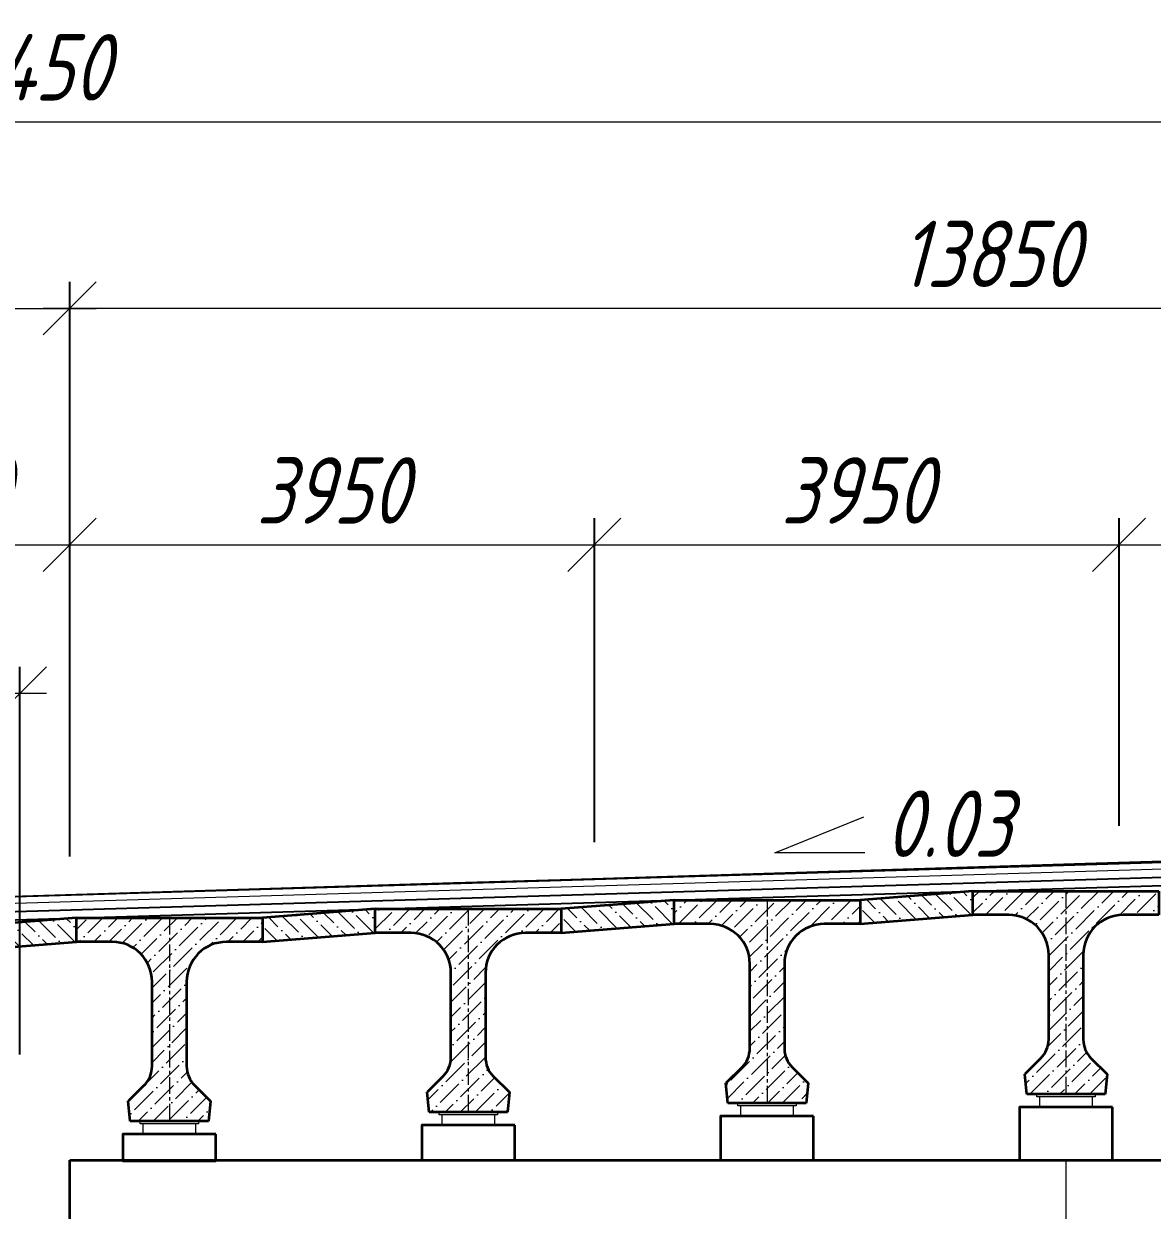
# Model space of a CAD drawing. Header units: millimetres. Extents: x 263685 to 14136308, y -2404013 to 2433772.
# Drawn here: x 7234864 to 7243360, y 38596 to 47531 of the extents above; entities that cross this region are included whole.
import ezdxf
from ezdxf import colors
from ezdxf.entities.mleader import LeaderData, LeaderLine
from ezdxf.math import Vec2, Vec3

# ---------------------------------------------------------------- set-up
doc = ezdxf.new("R2010")
doc.units = ezdxf.units.MM
doc.linetypes.add('осевая', pattern=[2, 1.25, -0.25, 0.25, -0.25])
for name, color, linetype, lineweight in [('04_Невидимые', 3, 'Continuous', 13), ('1-Бетон', 106, 'Continuous', 35), ('1-Тонкая', 5, 'Continuous', 20), ('1-Штриховка', 8, 'Continuous', 9), ('ИС_TXT', 4, 'Continuous', 18), ('ИС_Выноска', 3, 'Continuous', 18), ('ИС_Ось', 3, 'осевая', 18), ('ИС_Разм', 3, 'Continuous', 18), ('ИС_Размер', 3, 'Continuous', 18)]:
    doc.layers.add(name, color=color, linetype=linetype, lineweight=lineweight)
doc.layers.add('Красный поперечник', color=1, linetype='Continuous')
doc.styles.add('0', font='isocpeur.ttf', dxfattribs={"width": 0.8, "oblique": 15})
doc.styles.add('ISOCPEUR', font='isocpeur.ttf', dxfattribs={"width": 0.8, "oblique": 15, "height": 2.5})
doc.dimstyles.new('М200', dxfattribs={"dimscale": 200, "dimtxt": 2.5, "dimasz": 2, "dimexe": 1, "dimexo": 1, "dimgap": 0.8, "dimtad": 1, "dimdec": 0, "dimzin": 0, "dimdsep": 46, "dimtxsty": '0', "dimblk": 'OBLIQUE', "dimcen": 0.09, "dimdle": 1, "dimclrd": 256, "dimclre": 256, "dimclrt": 256, "dimadec": 4, "dimazin": 0, "dimtfac": 1, "dimtdec": 0, "dimtmove": 1, "dimatfit": 2, "dimfxl": 1, "dimtolj": 1, "dimtzin": 0, "dimlwd": -1, "dimarcsym": 0})

# ---------------------------------------------------------------- blocks, each defined once
blk = doc.blocks.new('1530')
at = {"layer": '1-Штриховка'}
h = blk.add_hatch(dxfattribs=at)
h.set_pattern_fill('ANSI36', color=256, scale=25, style=0)
h.set_pattern_definition([(45, (-1571632.81, 568569.22), (42.0949506, 154.348152), [198.4375, -39.6875, 0, -39.6875])])
h.paths.add_polyline_path([(130, -480), (130, -1117.2, 0.198927), (188.7, -1258.7), (310, -1380), (295, -1530), (-295, -1530), (-310, -1380), (-188.6, -1258.6, 0.198898), (-130, -1117), (-130, -480, 0.414214), (-430, -180), (-700, -180), (-700, 0), (700, 0), (700, -180), (430, -180, 0.414224)])
at = {"layer": '1-Бетон'}
for p, q in [((-700, 0), (700, 0)), ((-700, -180), (-700, 0)), ((700, 0), (700, -180)), ((-430, -180), (-700, -180)), ((700, -180), (430, -180)), ((-130, -1117.2), (-130, -480)), ((130, -480), (130, -1117.2)), ((-188.6, -1258.6), (-310, -1380)), ((188.6, -1258.6), (310, -1380)), ((-295, -1530), (-310, -1380)), ((310, -1380), (295, -1530)), ((295, -1530), (-295, -1530))]:
    blk.add_line(p, q, dxfattribs=at)
for centre, radius, start, end in [((-430, -480), 300, 0, 90), ((430, -480), 300, 90, 180), ((-330.2, -1117.1), 200.2, 315.0289, 359.97436), ((330.2, -1117.1), 200.2, 180.02564, 224.9711)]:
    blk.add_arc(centre, radius, start, end, dxfattribs=at)
at = {"layer": 'ИС_Ось', "ltscale": 100}
blk.add_line((0, 0), (0, -1530), dxfattribs=at)
blk = doc.blocks.new('_OBLIQUE')
at = {"color": 0, "linetype": 'ByBlock', "lineweight": -2}
blk.add_line((0.5, 0.5), (-0.5, -0.5), dxfattribs=at)
blk = doc.blocks.new('*D958')
at = {"layer": 'Defpoints', "color": 0, "linetype": 'Continuous', "transparency": 16777216}
for p in [(7235209.8, 45387.2), (7235209.8, 41060.6), (7230509.8, 40819.5)]:
    blk.add_point(p, dxfattribs=at)
at = {"layer": 'ИС_Размер', "lineweight": -2, "transparency": 16777216}
for p, q in [((7230509.8, 41019.5), (7230509.8, 45587.2)), ((7235209.8, 41260.6), (7235209.8, 45587.2))]:
    blk.add_line(p, q, dxfattribs=at)
at = {"layer": 'ИС_Размер', "transparency": 16777216}
blk.add_line((7230309.8, 45387.2), (7235409.8, 45387.2), dxfattribs=at)
at = {"layer": 'ИС_Размер', "linetype": 'Continuous', "transparency": 16777216, "xscale": 400, "yscale": 400, "zscale": 400, "rotation": 180}
blk.add_blockref('_OBLIQUE', (7230509.8, 45387.2), dxfattribs=at)
at = {"layer": 'ИС_Размер', "linetype": 'Continuous', "transparency": 16777216, "xscale": 400, "yscale": 400, "zscale": 400}
blk.add_blockref('_OBLIQUE', (7235209.8, 45387.2), dxfattribs=at)
at = {"layer": 'ИС_Размер', "linetype": 'Continuous', "transparency": 16777216, "insert": (7232859.8, 45797.2), "char_height": 500, "attachment_point": 5, "style": '0'}
blk.add_mtext('\\A1;4700', dxfattribs=at)
blk = doc.blocks.new('*D959')
at = {"layer": 'Defpoints', "color": 0, "transparency": 16777216}
for p in [(7235209.8, 43606.3), (7233209.8, 41603.6), (7235209.8, 41060.6)]:
    blk.add_point(p, dxfattribs=at)
at = {"layer": 'ИС_Размер', "lineweight": -2, "transparency": 16777216}
for p, q in [((7233209.8, 41803.6), (7233209.8, 43806.3)), ((7235209.8, 41260.6), (7235209.8, 43806.3))]:
    blk.add_line(p, q, dxfattribs=at)
at = {"layer": 'ИС_Размер', "transparency": 16777216}
blk.add_line((7233009.8, 43606.3), (7235409.8, 43606.3), dxfattribs=at)
at = {"layer": 'ИС_Размер', "transparency": 16777216, "xscale": 400, "yscale": 400, "zscale": 400, "rotation": 180}
blk.add_blockref('_OBLIQUE', (7233209.8, 43606.3), dxfattribs=at)
at = {"layer": 'ИС_Размер', "transparency": 16777216, "xscale": 400, "yscale": 400, "zscale": 400}
blk.add_blockref('_OBLIQUE', (7235209.8, 43606.3), dxfattribs=at)
at = {"layer": 'ИС_Размер', "transparency": 16777216, "insert": (7234209.8, 44016.3), "char_height": 500, "attachment_point": 5, "style": '0'}
blk.add_mtext('\\A1;2000', dxfattribs=at)
blk = doc.blocks.new('*D960')
at = {"layer": 'Defpoints', "color": 0, "linetype": 'Continuous', "transparency": 16777216}
for p in [(7239159.8, 43606.3), (7239159.8, 41166.6), (7235209.8, 41060.6)]:
    blk.add_point(p, dxfattribs=at)
at = {"layer": 'ИС_Размер', "lineweight": -2, "transparency": 16777216}
for p, q in [((7235209.8, 41260.6), (7235209.8, 43806.3)), ((7239159.8, 41366.6), (7239159.8, 43806.3))]:
    blk.add_line(p, q, dxfattribs=at)
at = {"layer": 'ИС_Размер', "transparency": 16777216}
blk.add_line((7235009.8, 43606.3), (7239359.8, 43606.3), dxfattribs=at)
at = {"layer": 'ИС_Размер', "linetype": 'Continuous', "transparency": 16777216, "xscale": 400, "yscale": 400, "zscale": 400, "rotation": 180}
blk.add_blockref('_OBLIQUE', (7235209.8, 43606.3), dxfattribs=at)
at = {"layer": 'ИС_Размер', "linetype": 'Continuous', "transparency": 16777216, "xscale": 400, "yscale": 400, "zscale": 400}
blk.add_blockref('_OBLIQUE', (7239159.8, 43606.3), dxfattribs=at)
at = {"layer": 'ИС_Размер', "linetype": 'Continuous', "transparency": 16777216, "insert": (7237184.8, 44016.3), "char_height": 500, "attachment_point": 5, "style": '0'}
blk.add_mtext('\\A1;3950', dxfattribs=at)
blk = doc.blocks.new('*D961')
at = {"layer": 'Defpoints', "color": 0, "linetype": 'Continuous', "transparency": 16777216}
for p in [(7243109.8, 43606.3), (7243109.8, 41290), (7239159.8, 41166.6)]:
    blk.add_point(p, dxfattribs=at)
at = {"layer": 'ИС_Размер', "lineweight": -2, "transparency": 16777216}
for p, q in [((7239159.8, 41366.6), (7239159.8, 43806.3)), ((7243109.8, 41490), (7243109.8, 43806.3))]:
    blk.add_line(p, q, dxfattribs=at)
at = {"layer": 'ИС_Размер', "transparency": 16777216}
blk.add_line((7238959.8, 43606.3), (7243309.8, 43606.3), dxfattribs=at)
at = {"layer": 'ИС_Размер', "linetype": 'Continuous', "transparency": 16777216, "xscale": 400, "yscale": 400, "zscale": 400, "rotation": 180}
blk.add_blockref('_OBLIQUE', (7239159.8, 43606.3), dxfattribs=at)
at = {"layer": 'ИС_Размер', "linetype": 'Continuous', "transparency": 16777216, "xscale": 400, "yscale": 400, "zscale": 400}
blk.add_blockref('_OBLIQUE', (7243109.8, 43606.3), dxfattribs=at)
at = {"layer": 'ИС_Размер', "linetype": 'Continuous', "transparency": 16777216, "insert": (7241134.8, 44016.3), "char_height": 500, "attachment_point": 5, "style": '0'}
blk.add_mtext('\\A1;3950', dxfattribs=at)
blk = doc.blocks.new('*D967')
at = {"layer": 'Defpoints', "color": 0, "linetype": 'Continuous', "transparency": 16777216}
for p in [(7250559.9, 46792.7), (7219110.2, 41552.8), (7250559.9, 41451.8)]:
    blk.add_point(p, dxfattribs=at)
at = {"layer": 'ИС_Размер', "lineweight": -2, "transparency": 16777216}
for p, q in [((7219110.2, 41752.8), (7219110.2, 46992.7)), ((7250559.9, 41651.8), (7250559.9, 46992.7))]:
    blk.add_line(p, q, dxfattribs=at)
at = {"layer": 'ИС_Размер', "transparency": 16777216}
blk.add_line((7218910.2, 46792.7), (7250759.9, 46792.7), dxfattribs=at)
at = {"layer": 'ИС_Размер', "linetype": 'Continuous', "transparency": 16777216, "xscale": 400, "yscale": 400, "zscale": 400, "rotation": 180}
blk.add_blockref('_OBLIQUE', (7219110.2, 46792.7), dxfattribs=at)
at = {"layer": 'ИС_Размер', "linetype": 'Continuous', "transparency": 16777216, "xscale": 400, "yscale": 400, "zscale": 400}
blk.add_blockref('_OBLIQUE', (7250559.9, 46792.7), dxfattribs=at)
at = {"layer": 'ИС_Размер', "linetype": 'Continuous', "transparency": 16777216, "insert": (7234835.1, 47202.7), "char_height": 500, "attachment_point": 5, "style": '0'}
blk.add_mtext('\\A1;31450', dxfattribs=at)
blk = doc.blocks.new('*D968')
at = {"layer": 'Defpoints', "color": 0, "linetype": 'Continuous', "transparency": 16777216}
for p in [(7235209.8, 45387.2), (7249059.8, 42049.3), (7235209.8, 41060.6)]:
    blk.add_point(p, dxfattribs=at)
at = {"layer": 'ИС_Размер', "lineweight": -2, "transparency": 16777216}
for p, q in [((7235209.8, 41260.6), (7235209.8, 45587.2)), ((7249059.8, 42249.3), (7249059.8, 45587.2))]:
    blk.add_line(p, q, dxfattribs=at)
at = {"layer": 'ИС_Размер', "transparency": 16777216}
blk.add_line((7249259.8, 45387.2), (7235009.8, 45387.2), dxfattribs=at)
at = {"layer": 'ИС_Размер', "linetype": 'Continuous', "transparency": 16777216, "xscale": 400, "yscale": 400, "zscale": 400, "rotation": 180}
blk.add_blockref('_OBLIQUE', (7235209.8, 45387.2), dxfattribs=at)
at = {"layer": 'ИС_Размер', "linetype": 'Continuous', "transparency": 16777216, "xscale": 400, "yscale": 400, "zscale": 400}
blk.add_blockref('_OBLIQUE', (7249059.8, 45387.2), dxfattribs=at)
at = {"layer": 'ИС_Размер', "linetype": 'Continuous', "transparency": 16777216, "insert": (7242134.8, 45797.2), "char_height": 500, "attachment_point": 5, "style": '0'}
blk.add_mtext('\\A1;13850', dxfattribs=at)
blk = doc.blocks.new('*D978')
at = {"layer": 'Defpoints', "color": 0, "linetype": 'Continuous', "transparency": 16777216}
for p in [(7247059.8, 43606.3), (7247059.8, 41416.6), (7243109.8, 41290)]:
    blk.add_point(p, dxfattribs=at)
at = {"layer": 'ИС_Размер', "lineweight": -2, "transparency": 16777216}
for p, q in [((7243109.8, 41490), (7243109.8, 43806.3)), ((7247059.8, 41616.6), (7247059.8, 43806.3))]:
    blk.add_line(p, q, dxfattribs=at)
at = {"layer": 'ИС_Размер', "transparency": 16777216}
blk.add_line((7242909.8, 43606.3), (7247259.8, 43606.3), dxfattribs=at)
at = {"layer": 'ИС_Размер', "linetype": 'Continuous', "transparency": 16777216, "xscale": 400, "yscale": 400, "zscale": 400, "rotation": 180}
blk.add_blockref('_OBLIQUE', (7243109.8, 43606.3), dxfattribs=at)
at = {"layer": 'ИС_Размер', "linetype": 'Continuous', "transparency": 16777216, "xscale": 400, "yscale": 400, "zscale": 400}
blk.add_blockref('_OBLIQUE', (7247059.8, 43606.3), dxfattribs=at)
at = {"layer": 'ИС_Размер', "linetype": 'Continuous', "transparency": 16777216, "insert": (7245084.8, 44016.3), "char_height": 500, "attachment_point": 5, "style": '0'}
blk.add_mtext('\\A1;3950', dxfattribs=at)
blk = doc.blocks.new('*D1460')
at = {"layer": 'Defpoints', "color": 0, "linetype": 'Continuous', "transparency": 16777216}
for p in [(7234835.1, 42489.1), (7232685.1, 42200.8, 5778.2), (7234835.1, 39568.2, 5778.2)]:
    blk.add_point(p, dxfattribs=at)
at = {"layer": 'ИС_Размер', "lineweight": -2, "transparency": 16777216}
for p, q in [((7232685.1, 42400.8), (7232685.1, 42689.1)), ((7234835.1, 39768.2), (7234835.1, 42689.1))]:
    blk.add_line(p, q, dxfattribs=at)
at = {"layer": 'ИС_Размер', "transparency": 16777216}
blk.add_line((7232485.1, 42489.1), (7235035.1, 42489.1), dxfattribs=at)
at = {"layer": 'ИС_Размер', "linetype": 'Continuous', "transparency": 16777216, "xscale": 400, "yscale": 400, "zscale": 400, "rotation": 180}
blk.add_blockref('_OBLIQUE', (7232685.1, 42489.1), dxfattribs=at)
at = {"layer": 'ИС_Размер', "linetype": 'Continuous', "transparency": 16777216, "xscale": 400, "yscale": 400, "zscale": 400}
blk.add_blockref('_OBLIQUE', (7234835.1, 42489.1), dxfattribs=at)
at = {"layer": 'ИС_Размер', "linetype": 'Continuous', "transparency": 16777216, "insert": (7233760.1, 42899.1), "char_height": 500, "attachment_point": 5, "style": '0'}
blk.add_mtext('\\A1;2150', dxfattribs=at)

msp = doc.modelspace()

# ---------------------------------------------------------------- hatches: boundary and pattern name
at = {"layer": '1-Штриховка'}
h = msp.add_hatch(dxfattribs=at)
h.set_pattern_fill('ANSI36', color=256, scale=25, angle=90, style=0)
h.set_pattern_definition([(135, (1510437.69, -5211220.3), (-154.3481521, 42.0949506), [198.4375, -39.6875, 0, -39.6875])])
h.paths.add_polyline_path([(7239760.0536, 40931.8216), (7238910.0536, 40864.3216), (7238910.0536, 40684.3216), (7239760.0536, 40751.8216)])
h = msp.add_hatch(dxfattribs=at)
h.set_pattern_fill('ANSI36', color=256, scale=25, angle=90, style=0)
h.set_pattern_definition([(135, (1512687.69, -5211152.8), (-154.3481521, 42.0949506), [198.4375, -39.6875, 0, -39.6875])])
h.paths.add_polyline_path([(7242010.0536, 40999.3216), (7241160.0536, 40931.8216), (7241160.0536, 40751.8216), (7242010.0536, 40819.3216)])
h = msp.add_hatch(dxfattribs=at)
h.set_pattern_fill('ANSI36', color=256, scale=25, angle=90, style=0)
h.set_pattern_definition([(135, (1508187.69, -5211287.8), (-154.3481521, 42.0949506), [198.4375, -39.6875, 0, -39.6875])])
h.paths.add_polyline_path([(7237510.0536, 40864.3216), (7236660.0536, 40796.8216), (7236660.0536, 40616.8216), (7237510.0536, 40684.3216)])
h = msp.add_hatch(dxfattribs=at)
h.set_pattern_fill('ANSI36', color=256, scale=25, angle=90, style=0)
h.set_pattern_definition([(135, (1505937.69, -5211355.3), (-154.3481521, 42.0949506), [198.4375, -39.6875, 0, -39.6875])])
h.paths.add_polyline_path([(7235260.0536, 40796.8216), (7234410.0536, 40729.3216), (7234410.0536, 40549.3216), (7235260.0536, 40616.8216)])

# ---------------------------------------------------------------- linework, layer by layer
at = {"layer": '04_Невидимые', "elevation": 5778.159}
for points in [[(7242930.0536, 39449.3216), (7242490.0536, 39449.3216), (7242490.0536, 39469.3216), (7242930.0536, 39469.3216)], [(7238430.0536, 39314.3216), (7237990.0536, 39314.3216), (7237990.0536, 39334.3216), (7238430.0536, 39334.3216)], [(7240680.0536, 39381.8216), (7240240.0536, 39381.8216), (7240240.0536, 39401.8216), (7240680.0536, 39401.8216)], [(7236180.0536, 39246.8216), (7235740.0536, 39246.8216), (7235740.0536, 39266.8216), (7236180.0536, 39266.8216)]]:
    msp.add_lwpolyline(points, close=True, dxfattribs=at)
at = {"layer": '1-Бетон', "elevation": 5778.159}
for points in [[(7238910.0536, 40684.3216), (7239760.0536, 40751.8216), (7239760.0536, 40931.8216), (7238910.0536, 40864.3216)], [(7241160.0536, 40751.8216), (7242010.0536, 40819.3216), (7242010.0536, 40999.3216), (7241160.0536, 40931.8216)], [(7236660.0536, 40616.8216), (7237510.0536, 40684.3216), (7237510.0536, 40864.3216), (7236660.0536, 40796.8216)], [(7234410.0536, 40549.3216), (7235260.0536, 40616.8216), (7235260.0536, 40796.8216), (7234410.0536, 40729.3216)], [(7243060.0536, 39371.3216), (7242360.0536, 39371.3216), (7242359.6979, 38972.3113), (7243059.6979, 38972.3113)], [(7238560.0536, 39236.3216), (7237860.0536, 39236.3216), (7237860.0536, 38972.3113), (7238560.0536, 38972.3113)], [(7240810.0536, 39303.8216), (7240110.0536, 39303.8216), (7240110.0536, 38972.3113), (7240810.0536, 38972.3113)], [(7236310.0536, 39168.8216), (7235610.0536, 39168.8216), (7235610.0536, 38968.8216), (7236310.0536, 38968.8216)]]:
    msp.add_lwpolyline(points, close=True, dxfattribs=at)
msp.add_lwpolyline([(7235209.9646, 38972.3113), (7250209.7868, 38972.3113), (7250209.609, 38222.3113), (7248309.4312, 37472.3113), (7237109.609, 37472.3113), (7235209.7868, 38222.3113), (7235209.9646, 38972.3113)], dxfattribs=at)
at = {"layer": '1-Тонкая', "elevation": 5778.159}
for points in [[(7219359.8457, 40425.3113), (7221310.2481, 40503.3274), (7222060.2481, 40525.8274), (7226010.2481, 40644.3274), (7230960.2481, 40792.8274), (7232860.2481, 40849.8274), (7233960.2481, 40882.8274), (7238910.2481, 41031.3274), (7242860.2481, 41149.8274), (7246610.2481, 41262.3274), (7247360.2481, 41284.8274), (7250309.9055, 41373.3171)], [(7219359.8457, 40365.3113), (7221310.2481, 40443.3274), (7222060.2481, 40465.8274), (7226010.2481, 40584.3274), (7230960.2481, 40732.8274), (7232860.2481, 40789.8274), (7233960.2481, 40822.8274), (7238910.2481, 40971.3274), (7242860.2481, 41089.8274), (7246610.2481, 41202.3274), (7247360.2481, 41224.8274), (7250309.9055, 41313.3171)], [(7219359.8457, 40360.3113), (7221310.2481, 40438.3274), (7222060.2481, 40460.8274), (7226010.2481, 40579.3274), (7230960.2481, 40727.8274), (7232860.2481, 40784.8274), (7233960.2481, 40817.8274), (7238910.2481, 40966.3274), (7242860.2481, 41084.8274), (7246610.2481, 41197.3274), (7247360.2481, 41219.8274), (7250309.9055, 41308.3171)]]:
    msp.add_lwpolyline(points, dxfattribs=at)
at = {"layer": 'Defpoints', "color": 252, "true_color": 0x939598, "elevation": 5778.159}
msp.add_lwpolyline([(7219359.8457, 40300.3113), (7221310.2481, 40378.3274), (7222060.2481, 40400.8274), (7226010.2481, 40519.3274), (7230960.2481, 40667.8274), (7232860.2481, 40724.8274), (7233960.2481, 40757.8274), (7238910.2481, 40906.3274), (7242860.2481, 41024.8274), (7246610.2481, 41137.3274), (7247360.2481, 41159.8274), (7250309.9055, 41248.3171)], dxfattribs=at)
at = {"layer": 'ИС_TXT', "color": 3, "ltscale": 500, "elevation": 5778.159}
msp.add_lwpolyline([(7241194.9172, 41287.8803), (7240517.2256, 41287.8803), (7241188.4478, 41558.7338)], dxfattribs=at)
at = {"layer": 'ИС_Ось', "ltscale": 500, "elevation": 5778.159, "flags": 128}
msp.add_lwpolyline([(7242709.6979, 38972.3113), (7242709.6979, 22972.2458)], dxfattribs=at)
at = {"layer": 'ИС_Размер', "elevation": 5778.159}
for points in [[(7242910.0536, 39449.3216), (7242510.0536, 39449.3216), (7242510.0536, 39371.3216), (7242910.0536, 39371.3216), (7242910.0536, 39449.3216)], [(7240660.0536, 39381.8216), (7240260.0536, 39381.8216), (7240260.0536, 39303.8216), (7240660.0536, 39303.8216), (7240660.0536, 39381.8216)], [(7236160.0536, 39246.8216), (7235760.0536, 39246.8216), (7235760.0536, 39168.8216), (7236160.0536, 39168.8216), (7236160.0536, 39246.8216)], [(7238410.0536, 39314.3216), (7238010.0536, 39314.3216), (7238010.0536, 39236.3216), (7238410.0536, 39236.3216), (7238410.0536, 39314.3216)]]:
    msp.add_lwpolyline(points, dxfattribs=at)
at = {"layer": 'Красный поперечник', "color": 2, "elevation": 5778.159}
msp.add_lwpolyline([(7218296.8601, 40434.0102), (7219297.1438, 40484.6516), (7220885.3336, 40533.1744), (7221297.7113, 40545.9297), (7222047.9242, 40568.9074), (7225219.3333, 40665.7948), (7225999.045, 40689.9079), (7229817.3046, 40806.5462), (7230700.3786, 40833.851), (7232459.88, 40887.5936), (7232850.9887, 40899.6857), (7232860.2416, 40899.969), (7234201.3717, 40941.0202), (7238100.1002, 41060.0944), (7238902.7054, 41084.9035), (7242212.865, 41185.9912), (7242853.8262, 41205.8008), (7246195.6706, 41307.8472), (7246804.947, 41326.6749), (7247555.1598, 41349.6231), (7249902.6064, 41421.2972), (7250305.9401, 41433.7593)], dxfattribs=at)
at = {"layer": 'Красный поперечник', "elevation": 5778.159}
msp.add_lwpolyline([(7219359.8457, 40475.3113), (7221310.2481, 40553.3274), (7222060.2481, 40575.8274), (7226010.2481, 40694.3274), (7230960.2481, 40842.8274), (7232860.2481, 40899.8274), (7233960.2481, 40932.8274), (7238910.2481, 41081.3274), (7242860.2481, 41199.8274), (7246610.2481, 41312.3274), (7247360.2481, 41334.8274), (7250309.9055, 41423.3171)], dxfattribs=at)

# ---------------------------------------------------------------- block references
at = {"layer": 'ИС_Размер', "linetype": 'Continuous'}
for p in [(7240460.0536, 40931.8216, 5778.159), (7242710.0536, 40999.3216, 5778.159), (7238210.0536, 40864.3216, 5778.159), (7235960.0536, 40796.8216, 5778.159)]:
    msp.add_blockref('1530', p, dxfattribs=at)

# ---------------------------------------------------------------- texts
at = {"layer": 'ИС_Разм', "color": 3, "ltscale": 0.4, "insert": (7241822.0398, 41506.4211, 5778.159), "char_height": 500, "attachment_point": 5, "style": 'ISOCPEUR'}
msp.add_mtext('0.03', dxfattribs=at)

# ---------------------------------------------------------------- dimensions: what is measured, and where the dimension line sits
at = {"layer": 'ИС_Размер', "linetype": 'Continuous'}
for base, p1, p2, picture, middle in [((7250559.9055, 46792.7196, 5778.159), (7219110.1994, 41552.8385, 5778.159), (7250559.9055, 41451.8216, 5778.159), '*D967', (7234835.0524, 47202.7196, 5778.159)), ((7235209.8435, 45387.1772, 5778.159), (7230509.8435, 40819.5208, 5778.159), (7235209.8435, 41060.5639, 5778.159), '*D958', (7232859.8435, 45797.1772, 5778.159)), ((7235209.8435, 45387.1772, 5778.159), (7249059.8435, 42049.29, 5778.159), (7235209.8435, 41060.5639, 5778.159), '*D968', (7242134.8435, 45797.1772, 5778.159)), ((7239159.8435, 43606.3475, 5778.159), (7235209.8435, 41060.5639, 5778.159), (7239159.8435, 41166.621, 5778.159), '*D960', (7237184.8435, 44016.3475, 5778.159)), ((7243109.8435, 43606.3475, 5778.159), (7239159.8435, 41166.621, 5778.159), (7243109.8435, 41290.0203, 5778.159), '*D961', (7241134.8435, 44016.3475, 5778.159)), ((7247059.8435, 43606.3475, 5778.159), (7243109.8435, 41290.0203, 5778.159), (7247059.8435, 41416.6306, 5778.159), '*D978', (7245084.8435, 44016.3475, 5778.159)), ((7234835.0536, 42489.1328), (7232685.0536, 42200.8256, 5778.159), (7234835.0536, 39568.2202, 5778.159), '*D1460', (7233760.0536, 42899.1328))]:
    dim = msp.add_linear_dim(base=base, p1=p1, p2=p2, dimstyle='М200', dxfattribs=at)
    dim.commit()
    dim.dimension.update_dxf_attribs({"geometry": picture, "text_midpoint": middle})
at = {"layer": 'ИС_Размер'}
dim = msp.add_linear_dim(base=(7235209.8435, 43606.3475, 5778.159), p1=(7233209.8435, 41603.5838, 5778.159), p2=(7235209.8435, 41060.5639, 5778.159), dimstyle='М200', dxfattribs=at)
dim.commit()
dim.dimension.update_dxf_attribs({"geometry": '*D959', "text_midpoint": (7234209.8435, 44016.3475, 5778.159)})

# ---------------------------------------------------------------- leaders
at = {"layer": 'ИС_Выноска', "ltscale": 0.5}
ml = msp.add_multileader_mtext('Standard', dxfattribs=at)
ml.set_content('\\A1;Асфальтобетон ЩМА-16 по ГОСТ 58406.1 на ПБВ60 по ГОСТ 52056-2003                            -50мм\\PАсфальтобетон А22 Нт по ГОСТ 58406.2-2020 на БНД 50/70 по ГОСТ 33133-2020               -60мм\\PГидроизоляция Техноэластмост Б             -5 мм\\PВыравнивающий слой                      -min 30 мм', color=256, style='0')
ml.set_leader_properties(color=256, linetype='ByLayer', lineweight=-1)
ml.build(insert=Vec2(0, 0))
ml.multileader.update_dxf_attribs({"text_left_attachment_type": 6, "text_right_attachment_type": 6, "dogleg_length": 0.36, "arrow_head_size": 450, "scale": 75})
ctx = ml.context
ctx.base_point, ctx.scale, ctx.char_height, ctx.arrow_head_size, ctx.landing_gap_size, ctx.plane_origin, ctx.plane_x_axis, ctx.plane_y_axis = Vec3(7167638.1646, 44442.7952), 75, 500, 450, 18, Vec3(7167058.0572, 73468.2411), Vec3(1, 0.000000025), Vec3(-0.000000025, 1)
ctx.left_attachment, ctx.right_attachment = 6, 6
notes = []
notes.append((ctx, [(0, (1, 1, 0), (7167566.1646, 44442.7952), (1, 0.000000025), 72, [(0, [(7167566.1646, 33960.0928)], 0, [])])]))
ctx.mtext.insert, ctx.mtext.text_direction, ctx.mtext.rotation, ctx.mtext.width, ctx.mtext.flow_direction = Vec3(7167656.1646, 45092.7952), Vec3(1, 0.000000025), 0.000000025, 14306.378366, 5
for ctx, leaders in notes:
    for number, flags, end, landing, length, lines in leaders:
        leader = LeaderData()
        leader.index, (leader.has_last_leader_line, leader.has_dogleg_vector, leader.attachment_direction) = number, flags
        leader.last_leader_point, leader.dogleg_vector, leader.dogleg_length = Vec3(end), Vec3(landing), length
        for number, points, colour, breaks in lines:
            line = LeaderLine()
            line.index, line.vertices, line.color, line.breaks = number, Vec3.list(points), colors.encode_raw_color(colour), breaks
            leader.lines.append(line)
        ctx.leaders.append(leader)

doc.saveas('drawing.dxf')
